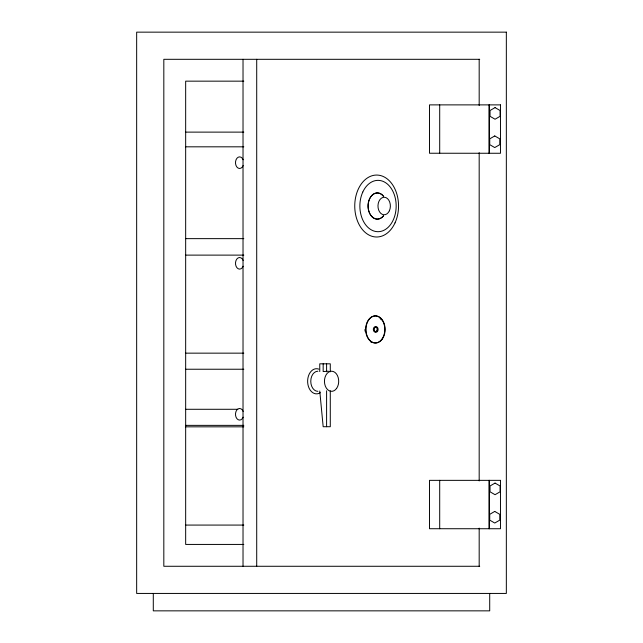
<?xml version="1.0" encoding="UTF-8"?>
<svg xmlns="http://www.w3.org/2000/svg" width="643" height="643" viewBox="0 0 643 643"><rect width="100%" height="100%" fill="white"/><g stroke="black" fill="none" stroke-linecap="round" stroke-linejoin="round"><path stroke-width="0.96" d="M328.436 371.212L323.172 371.558L323.172 363.817M479.702 59.309L163.82 59.309L163.82 566.274L479.702 566.274M243.81 81.155L185.666 81.155L185.666 544.428L243.81 544.428M185.666 132.12L243.81 132.12M185.666 146.821L243.81 146.821M185.666 238.641L243.81 238.641M185.666 255.118L243.81 255.118M185.666 353.152L243.81 353.152M185.666 369.235L243.81 369.235M185.666 409.286L237.797 409.286M185.666 425.361L243.81 425.361M185.666 426.831L243.81 426.831M185.666 525.074L243.81 525.074M319.756 391L323.172 426.719L330.285 426.719L330.285 390.775M489.709 593.433L489.709 610.85L153.291 610.85L153.291 593.433M489.379 104.881L489.379 153.243M489.379 480.353L489.379 528.723M489.058 104.881L489.058 153.243M489.058 480.353L489.058 528.723M479.18 59.309L479.18 105.484M479.18 152.672L479.18 480.94M479.18 528.128L479.18 566.274M439.699 104.881L439.699 153.243M439.699 480.353L439.699 528.723M330.285 371.799L330.285 363.817L319.756 363.817L319.756 371.582M326.596 363.817L326.596 371.799M326.596 390.775L326.596 426.719M256.71 59.309L256.71 566.274M243.022 59.309L243.022 566.274M243.158 417.186A5.803 4.107 -90 0 1 236.962 418.73A5.803 4.107 -90 0 1 236.962 409.832A5.803 4.107 -90 0 1 243.158 411.375M243.158 266.218A5.803 4.107 -90 0 1 236.962 267.761A5.803 4.107 -90 0 1 236.962 258.872A5.803 4.107 -90 0 1 243.158 260.415M243.158 165.581A5.803 4.107 90 0 1 236.962 167.124A5.803 4.107 90 0 1 236.962 158.226A5.803 4.107 90 0 1 243.158 159.769M380.053 318.341A13.551 9.581 -90 0 1 381.331 319.86M372.08 342.526A13.551 9.581 -90 0 1 370.505 341.714M365.055 331.209A13.551 9.581 -90 0 1 364.975 329.441M383.549 215.767A13.125 9.275 -90 0 1 370.625 215.092A13.125 9.275 -90 0 1 370.73 196.806A13.125 9.275 -90 0 1 383.654 196.42M383.525 215.726A13.069 9.243 -90 0 1 370.649 215.059A13.069 9.243 -90 0 1 370.754 196.846A13.069 9.243 -90 0 1 383.63 196.461M320.286 392.68A12.579 8.898 -90 0 1 307.659 382.376A12.579 8.898 -90 0 1 318.824 369.13M317.891 391.346A10.063 7.121 -90 0 1 310.77 381.283A10.063 7.121 -90 0 1 317.891 371.212M495.054 107.606L490.022 110.516L490.022 116.319L495.054 119.22L500.085 116.319L500.085 110.516L495.054 107.606M494.756 135.946L489.725 138.848L489.725 144.659L494.756 147.56L499.78 144.659L499.78 138.848L494.756 135.946M495.054 483.086L490.022 485.987L490.022 491.799L495.054 494.7L500.085 491.799L500.085 485.987L495.054 483.086M494.756 511.426L489.725 514.328L489.725 520.131L494.756 523.032L499.78 520.131L499.78 514.328L494.756 511.426M506.338 32.15L136.662 32.15L136.662 593.433L506.338 593.433L506.338 32.15M500.471 104.881L429.5 104.881L429.5 153.243L500.471 153.267L500.471 104.881M500.471 480.353L429.5 480.353L429.5 528.723L500.471 528.739L500.471 480.353M383.541 336.209A13.551 9.581 -90 0 0 375.239 315.89A13.551 9.581 -90 0 0 366.944 336.209A13.551 9.581 -90 0 0 383.541 336.209M376.886 330.783A2.685 1.905 -90 0 0 375.239 326.748A2.685 1.905 -90 0 0 373.591 330.783A2.685 1.905 -90 0 0 376.886 330.783M395.027 222.864A30.968 21.894 -90 0 0 377.771 175.097A30.968 21.894 -90 0 0 357.146 220.115A30.968 21.894 -90 0 0 395.027 222.864M362.781 192.064A25.68 18.157 90 0 0 377.087 231.665A25.68 18.157 90 0 0 394.183 194.347A25.68 18.157 90 0 0 362.781 192.064M389.377 210.791A8.769 6.205 -90 0 0 384.49 197.264A8.769 6.205 -90 0 0 378.655 210.012A8.769 6.205 -90 0 0 389.377 210.791M336.611 388.396A10.063 7.121 -90 0 0 333.42 371.558A10.063 7.121 -90 0 0 324.699 383.887A10.063 7.121 -90 0 0 336.611 388.396M382.296 339.022A13.551 9.581 -90 0 0 378.004 316.348A13.551 9.581 -90 0 0 366.269 332.945A13.551 9.581 -90 0 0 382.296 339.022M377.554 331.338A2.685 1.905 -90 0 0 376.702 326.845A2.685 1.905 -90 0 0 374.371 330.132A2.685 1.905 -90 0 0 377.554 331.338"/></g></svg>
